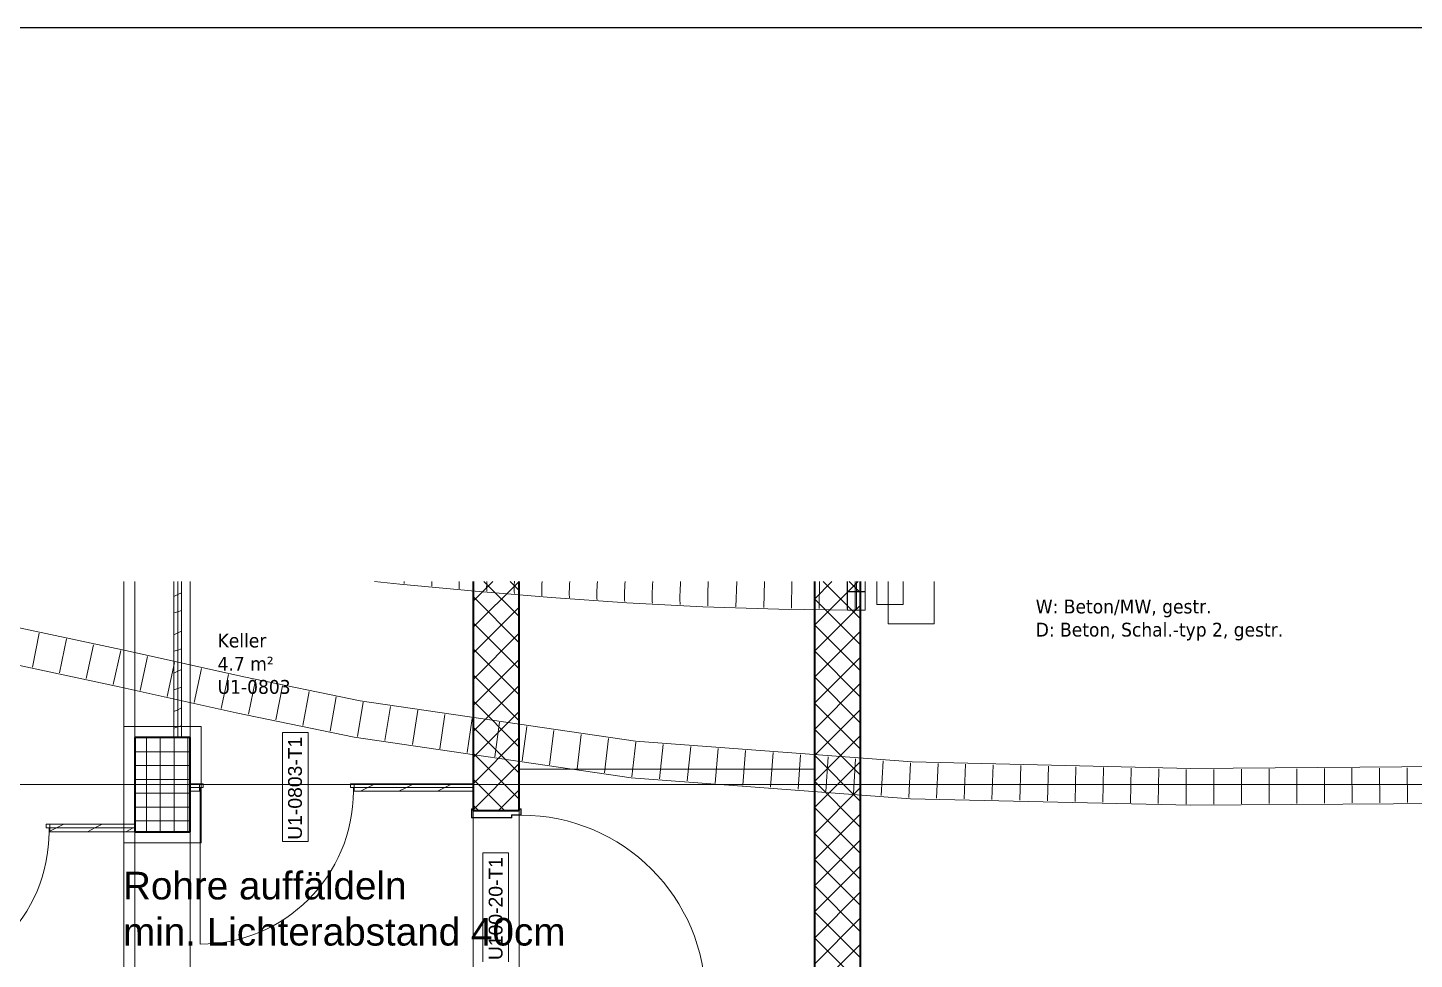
# Model space of a CAD drawing. Extents: x -932 to 937, y -179 to 471.
# Drawn here: x 9.3 to 159.7, y 364.5 to 465.5 of the extents above; entities that cross this region are included whole.
import ezdxf
from ezdxf.lldxf.tags import DXFTag

# ---------------------------------------------------------------- set-up
doc = ezdxf.new("R2010")
doc.units = 0
doc.layers.get('0').update_dxf_attribs({"lineweight": 13})
for name, color, linetype, lineweight in [('A-AREA-____-IDEN', 7, 'Continuous', 5), ('A-DOOR-____-IDEN', 7, 'Continuous', 5), ('A-DOOR-____-OTLN', 7, 'Continuous', 9), ('A-DOOR-FRAM-MCUT', 7, 'Continuous', 9), ('A-DOOR-OPNG-OTLN', 7, 'Continuous', 9), ('A-FLOR-____-OTLN', 7, 'Continuous', 9), ('A-FLOR-____-OVHD', 7, 'Strichpunkt - Fein', 9), ('A-WALL-____-MCUT', 7, 'Continuous', 35), ('A-WALL-____-PATT', 7, 'Continuous', 35), ('A-WALL-FNSH-MCUT', 7, 'Continuous', 35), ('S-COLS-____-MCUT', 7, 'Continuous', 35), ('S-COLS-____-OTLN', 7, 'Continuous', 9), ('S-GRID-____-OTLN', 7, 'Continuous', 5)]:
    doc.layers.add(name, color=color, linetype=linetype, lineweight=lineweight)
doc.layers.add('EL01_WAN_Röhre Boden', color=7, linetype='Continuous', lineweight=13, true_color=0xff6666)
doc.layers.add('EL01_WAN_Röhre Boden Typ', color=1, linetype='Continuous', lineweight=13, true_color=0xff0000)
doc.styles.get("Standard").update_dxf_attribs({"font": 'arial.ttf'})
tags = doc.linetypes.add('_Rasterlinie_', pattern=[0.375, 0.2, -0.05, 0.075, -0.05]).pattern_tags.tags
tags[10:11] = [DXFTag(74, 4), DXFTag(75, 0), DXFTag(340, '0'), DXFTag(46, 1.0), DXFTag(50, 0.0), DXFTag(44, 0.0), DXFTag(45, 0.0)]
tags[8:9] = [DXFTag(74, 4), DXFTag(75, 0), DXFTag(340, '0'), DXFTag(46, 1.0), DXFTag(50, 0.0), DXFTag(44, 0.0), DXFTag(45, 0.0)]
tags[6:7] = [DXFTag(74, 4), DXFTag(75, 0), DXFTag(340, '0'), DXFTag(46, 1.0), DXFTag(50, 0.0), DXFTag(44, 0.0), DXFTag(45, 0.0)]
tags[4:5] = [DXFTag(74, 4), DXFTag(75, 0), DXFTag(340, '0'), DXFTag(46, 1.0), DXFTag(50, 0.0), DXFTag(44, 0.0), DXFTag(45, 0.0)]
tags = doc.linetypes.add('ACAD_ISO03W100', pattern=[30, 12, -18]).pattern_tags.tags
tags[6:7] = [DXFTag(74, 4), DXFTag(75, 0), DXFTag(340, '0'), DXFTag(46, 0.0), DXFTag(50, 0.0), DXFTag(44, 0.0), DXFTag(45, 0.0)]
tags[4:5] = [DXFTag(74, 4), DXFTag(75, 0), DXFTag(340, '0'), DXFTag(46, 0.0), DXFTag(50, 0.0), DXFTag(44, 0.0), DXFTag(45, 0.0)]
tags = doc.linetypes.add('Grundrissdarstellung Sturz', pattern=[0.25, 0.15, -0.05, 0, -0.05]).pattern_tags.tags
tags[10:11] = [DXFTag(74, 4), DXFTag(75, 0), DXFTag(340, '0'), DXFTag(46, 1.0), DXFTag(50, 0.0), DXFTag(44, 0.0), DXFTag(45, 0.0)]
tags[8:9] = [DXFTag(74, 4), DXFTag(75, 0), DXFTag(340, '0'), DXFTag(46, 1.0), DXFTag(50, 0.0), DXFTag(44, 0.0), DXFTag(45, 0.0)]
tags[6:7] = [DXFTag(74, 4), DXFTag(75, 0), DXFTag(340, '0'), DXFTag(46, 1.0), DXFTag(50, 0.0), DXFTag(44, 0.0), DXFTag(45, 0.0)]
tags[4:5] = [DXFTag(74, 4), DXFTag(75, 0), DXFTag(340, '0'), DXFTag(46, 1.0), DXFTag(50, 0.0), DXFTag(44, 0.0), DXFTag(45, 0.0)]
tags = doc.linetypes.add('Strichpunkt - Fein', pattern=[0.2, 0.1, -0.05, 0, -0.05]).pattern_tags.tags
tags[10:11] = [DXFTag(74, 4), DXFTag(75, 0), DXFTag(340, '0'), DXFTag(46, 1.0), DXFTag(50, 0.0), DXFTag(44, 0.0), DXFTag(45, 0.0)]
tags[8:9] = [DXFTag(74, 4), DXFTag(75, 0), DXFTag(340, '0'), DXFTag(46, 1.0), DXFTag(50, 0.0), DXFTag(44, 0.0), DXFTag(45, 0.0)]
tags[6:7] = [DXFTag(74, 4), DXFTag(75, 0), DXFTag(340, '0'), DXFTag(46, 1.0), DXFTag(50, 0.0), DXFTag(44, 0.0), DXFTag(45, 0.0)]
tags[4:5] = [DXFTag(74, 4), DXFTag(75, 0), DXFTag(340, '0'), DXFTag(46, 1.0), DXFTag(50, 0.0), DXFTag(44, 0.0), DXFTag(45, 0.0)]
tags = doc.linetypes.add('STRICHPUNKT2', pattern=[12.7, 6.35, -3.175, 0, -3.175]).pattern_tags.tags
tags[10:11] = [DXFTag(74, 4), DXFTag(75, 0), DXFTag(340, '0'), DXFTag(46, 0.0), DXFTag(50, 0.0), DXFTag(44, 0.0), DXFTag(45, 0.0)]
tags[8:9] = [DXFTag(74, 4), DXFTag(75, 0), DXFTag(340, '0'), DXFTag(46, 0.0), DXFTag(50, 0.0), DXFTag(44, 0.0), DXFTag(45, 0.0)]
tags[6:7] = [DXFTag(74, 4), DXFTag(75, 0), DXFTag(340, '0'), DXFTag(46, 0.0), DXFTag(50, 0.0), DXFTag(44, 0.0), DXFTag(45, 0.0)]
tags[4:5] = [DXFTag(74, 4), DXFTag(75, 0), DXFTag(340, '0'), DXFTag(46, 0.0), DXFTag(50, 0.0), DXFTag(44, 0.0), DXFTag(45, 0.0)]

# ---------------------------------------------------------------- blocks, each defined once
blk = doc.blocks.new('Referenz-A0UJ2H83XE', base_point=(-932.31, -115.76))
at = {"layer": 'A-DOOR-____-IDEN', "color": 0, "linetype": 'Continuous', "ltscale": 0.13}
for p, q in [((36.97, 377.26), (36.97, 389.1)), ((36.97, 389.1), (39.75, 389.1)), ((39.75, 389.1), (39.75, 377.26)), ((39.75, 377.26), (36.97, 377.26)), ((58.72, 364.21), (58.72, 376.05)), ((58.72, 376.05), (61.5, 376.05)), ((61.5, 376.05), (61.5, 364.21))]:
    blk.add_line(p, q, dxfattribs=at)
at = {"layer": 'A-DOOR-____-OTLN', "color": 0, "linetype": 'Grundrissdarstellung Sturz', "ltscale": 0.13}
for p, q in [((57.66, 380.63), (57.66, 359.63)), ((62.66, 380.63), (62.66, 359.63))]:
    blk.add_line(p, q, dxfattribs=at)
at = {"layer": 'A-DOOR-FRAM-MCUT', "color": 0, "linetype": 'Continuous', "ltscale": 0.13}
for p, q in [((28.36, 383.54), (27.96, 383.54)), ((28.36, 383.14), (28.36, 383.54)), ((44.76, 383.54), (44.36, 383.54)), ((44.36, 383.54), (44.36, 383.14)), ((27.96, 382.74), (28.06, 382.74)), ((28.06, 382.74), (28.06, 383.14)), ((28.06, 383.14), (28.36, 383.14)), ((44.36, 383.14), (44.66, 383.14)), ((44.66, 383.14), (44.66, 382.74)), ((44.66, 382.74), (44.76, 382.74)), ((57.66, 380.83), (57.46, 380.83)), ((57.46, 380.83), (57.46, 379.83)), ((57.5, 379.87), (57.5, 380.79)), ((57.5, 380.79), (57.66, 380.79)), ((62.86, 380.83), (62.66, 380.83)), ((62.66, 380.79), (62.82, 380.79)), ((62.82, 380.79), (62.82, 380.17)), ((62.86, 380.13), (62.86, 380.83)), ((11.76, 379.14), (11.36, 379.14)), ((11.36, 379.14), (11.36, 378.74)), ((57.46, 379.83), (61.86, 379.83)), ((61.82, 379.87), (57.5, 379.87)), ((62.82, 380.17), (61.82, 380.17)), ((61.82, 380.17), (61.82, 379.87)), ((61.86, 379.83), (61.86, 380.13)), ((61.86, 380.13), (62.86, 380.13)), ((11.36, 378.74), (11.66, 378.74)), ((11.66, 378.74), (11.66, 378.34)), ((11.66, 378.34), (11.76, 378.34))]:
    blk.add_line(p, q, dxfattribs=at)
at = {"layer": 'A-DOOR-OPNG-OTLN', "color": 0, "linetype": 'Continuous', "ltscale": 0.13}
blk.add_line((28.06, 382.74), (28.06, 366.14), dxfattribs=at)
for centre, major_axis in [((28.06, 382.74), (0, -16.6)), ((62.86, 360.13), (20, 0)), ((-4.94, 378.34), (0, -16.6))]:
    blk.add_ellipse(centre, major_axis=major_axis, ratio=1, start_param=0, end_param=1.570796, dxfattribs=at)
at = {"layer": 'A-FLOR-____-OTLN', "color": 0, "linetype": 'Continuous', "ltscale": 0.13}
for p, q in [((62.66, 385.13), (94.66, 385.13)), ((57.66, 379.87), (57.66, 380.63)), ((62.66, 380.17), (62.66, 380.63)), ((57.66, 360.43), (57.66, 379.84)), ((62.66, 360.13), (62.66, 380.13))]:
    blk.add_line(p, q, dxfattribs=at)
at = {"layer": 'A-FLOR-____-OVHD', "color": 0, "linetype": 'Strichpunkt - Fein', "ltscale": 0.13}
for p, q in [((19.76, 405.49), (19.76, 264.94)), ((20.96, 405.49), (20.96, 388.14)), ((28.16, 389.74), (19.76, 389.74)), ((19.76, 389.74), (19.76, 377.14)), ((28.16, 377.14), (28.16, 389.74)), ((20.96, 378.74), (20.96, 326.54)), ((19.76, 377.14), (28.16, 377.14))]:
    blk.add_line(p, q, dxfattribs=at)
at = {"layer": 'A-WALL-____-MCUT', "color": 0, "linetype": 'Continuous', "lineweight": 9, "ltscale": 0.13}
for p, q in [((25.61, 388.54), (25.61, 405.49)), ((26.96, 383.14), (27.96, 383.14)), ((44.76, 383.14), (57.66, 383.14)), ((11.76, 378.74), (20.96, 378.74))]:
    blk.add_line(p, q, dxfattribs=at)
at = {"layer": 'A-WALL-____-MCUT', "color": 0, "linetype": 'Continuous', "ltscale": 0.35}
for p, q in [((57.66, 405.49), (57.66, 380.63)), ((62.66, 380.63), (62.66, 405.49)), ((94.66, 405.49), (94.66, 297.94)), ((99.66, 335.34), (99.66, 405.49)), ((57.66, 380.63), (62.66, 380.63))]:
    blk.add_line(p, q, dxfattribs=at)
at = {"layer": 'A-WALL-____-PATT', "color": 0, "linetype": 'Continuous', "lineweight": 9, "ltscale": 0.13}
for p, q in [((57.66, 403.34), (59.8, 405.49)), ((57.66, 400.52), (62.63, 405.49)), ((62.66, 401.66), (58.83, 405.49)), ((62.66, 404.49), (61.66, 405.49)), ((94.66, 403.57), (96.57, 405.49)), ((94.66, 400.75), (99.4, 405.49)), ((99.66, 401.43), (95.6, 405.49)), ((99.66, 404.26), (98.43, 405.49)), ((25.61, 404.06), (25.21, 403.86)), ((26.01, 404.26), (25.61, 404.06)), ((62.66, 398.83), (57.66, 403.83)), ((99.66, 398.6), (94.66, 403.6)), ((25.61, 402.19), (25.21, 402.06)), ((26.01, 402.33), (25.61, 402.19)), ((57.66, 397.69), (62.66, 402.69)), ((94.66, 397.92), (99.66, 402.92)), ((26.01, 400.09), (25.61, 399.89)), ((62.66, 396), (57.66, 401)), ((99.66, 395.77), (94.66, 400.77)), ((94.66, 395.09), (99.66, 400.09)), ((25.61, 399.89), (25.21, 399.69)), ((57.66, 394.86), (62.66, 399.86)), ((25.61, 398.03), (25.21, 397.9)), ((26.01, 398.16), (25.61, 398.03)), ((62.66, 393.17), (57.66, 398.17)), ((57.66, 392.03), (62.66, 397.03)), ((99.66, 392.94), (94.66, 397.94)), ((94.66, 392.26), (99.66, 397.26)), ((25.61, 395.73), (25.21, 395.53)), ((26.01, 395.93), (25.61, 395.73)), ((26.01, 394), (25.61, 393.86)), ((62.66, 390.35), (57.66, 395.35)), ((57.66, 389.2), (62.66, 394.2)), ((99.66, 390.12), (94.66, 395.12)), ((94.66, 389.43), (99.66, 394.43)), ((25.61, 393.86), (25.21, 393.73)), ((62.66, 387.52), (57.66, 392.52)), ((25.61, 391.56), (25.21, 391.36)), ((26.01, 391.76), (25.61, 391.56)), ((57.66, 386.37), (62.66, 391.37)), ((99.66, 387.29), (94.66, 392.29)), ((94.66, 386.6), (99.66, 391.6)), ((25.61, 389.7), (25.21, 389.57)), ((26.01, 389.83), (25.61, 389.7)), ((62.66, 384.69), (57.66, 389.69)), ((57.66, 383.54), (62.66, 388.54)), ((99.66, 384.46), (94.66, 389.46)), ((94.66, 383.78), (99.66, 388.78)), ((62.66, 381.86), (57.66, 386.86)), ((99.66, 381.63), (94.66, 386.63)), ((57.66, 380.72), (62.66, 385.72)), ((94.66, 380.95), (99.66, 385.95)), ((47.04, 383.54), (46.24, 383.14)), ((51.21, 383.54), (50.41, 383.14)), ((55.37, 383.54), (54.57, 383.14)), ((61.05, 380.63), (57.66, 384.03)), ((99.66, 378.8), (94.66, 383.8)), ((46.24, 383.14), (45.44, 382.74)), ((50.41, 383.14), (49.61, 382.74)), ((54.57, 383.14), (53.77, 382.74)), ((60.4, 380.63), (62.66, 382.89)), ((94.66, 378.12), (99.66, 383.12)), ((58.23, 380.63), (57.66, 381.2)), ((99.66, 375.97), (94.66, 380.97)), ((13.26, 379.14), (12.46, 378.74)), ((17.42, 379.14), (16.62, 378.74)), ((94.66, 375.29), (99.66, 380.29)), ((12.46, 378.74), (11.76, 378.39)), ((16.62, 378.74), (15.82, 378.34)), ((20.79, 378.74), (19.99, 378.34)), ((20.96, 378.82), (20.79, 378.74)), ((99.66, 373.14), (94.66, 378.14)), ((94.66, 372.46), (99.66, 377.46)), ((99.66, 370.32), (94.66, 375.32)), ((94.66, 369.63), (99.66, 374.63)), ((99.66, 367.49), (94.66, 372.49)), ((94.66, 366.8), (99.66, 371.8)), ((99.66, 364.66), (94.66, 369.66)), ((94.66, 363.98), (99.66, 368.98)), ((99.66, 361.83), (94.66, 366.83)), ((94.66, 361.15), (99.66, 366.15))]:
    blk.add_line(p, q, dxfattribs=at)
at = {"layer": 'A-WALL-FNSH-MCUT', "color": 0, "linetype": 'Continuous', "lineweight": 9, "ltscale": 0.13}
for p, q in [((25.21, 405.49), (25.21, 388.54)), ((26.01, 388.54), (26.01, 405.49)), ((25.21, 388.54), (26.01, 388.54)), ((27.96, 383.54), (26.96, 383.54)), ((26.96, 383.54), (26.96, 382.74)), ((27.96, 382.74), (27.96, 383.54)), ((57.66, 383.54), (44.76, 383.54)), ((44.76, 383.54), (44.76, 382.74)), ((26.96, 382.74), (27.96, 382.74)), ((44.76, 382.74), (57.66, 382.74)), ((20.96, 379.14), (11.76, 379.14)), ((11.76, 379.14), (11.76, 378.34)), ((20.96, 378.34), (20.96, 379.14)), ((11.76, 378.34), (20.96, 378.34))]:
    blk.add_line(p, q, dxfattribs=at)
at = {"layer": 'S-COLS-____-MCUT', "color": 0, "linetype": 'Continuous', "ltscale": 0.35}
for p, q in [((26.96, 388.54), (20.96, 388.54)), ((20.96, 388.54), (20.96, 378.34)), ((26.96, 378.34), (26.96, 388.54)), ((20.96, 378.34), (26.96, 378.34))]:
    blk.add_line(p, q, dxfattribs=at)
at = {"layer": 'S-COLS-____-OTLN', "color": 0, "linetype": 'Continuous', "ltscale": 0.13}
for p, q in [((20.96, 388.51), (26.96, 388.51)), ((22.22, 378.34), (22.22, 388.54)), ((23.72, 378.34), (23.72, 388.54)), ((25.22, 378.34), (25.22, 388.54)), ((26.72, 378.34), (26.72, 388.54)), ((20.96, 387.01), (26.96, 387.01)), ((20.96, 385.51), (26.96, 385.51)), ((20.96, 384.01), (26.96, 384.01)), ((20.96, 382.51), (26.96, 382.51)), ((20.96, 381.01), (26.96, 381.01)), ((20.96, 379.51), (26.96, 379.51))]:
    blk.add_line(p, q, dxfattribs=at)
at = {"layer": 'S-GRID-____-OTLN', "color": 0, "linetype": '_Rasterlinie_', "ltscale": 0.13}
for p, q in [((26.96, 226.94), (26.96, 405.49)), ((-930.58, 383.44), (290.25, 383.44))]:
    blk.add_line(p, q, dxfattribs=at)
at = {"layer": 'A-AREA-____-IDEN', "color": 0, "linetype": 'Continuous', "ltscale": 0.13, "char_height": 1.5, "attachment_point": 1}
for s, insert in [('{\\W0.9;\\fVerdana;W: Beton/MW, gestr.}', (118.67, 403.51)), ('{\\W0.9;\\fVerdana;D: Beton, Schal.-typ 2, gestr.}', (118.67, 401)), ('{\\W0.9;\\fVerdana;Keller}', (29.94, 399.82)), ('{\\W0.9;\\fVerdana;4.7 m²}', (29.94, 397.3)), ('{\\W0.9;\\fVerdana;U1-0803}', (29.94, 394.79))]:
    blk.add_mtext(s, dxfattribs=dict(at, insert=insert))
at = {"layer": 'A-DOOR-____-IDEN', "color": 0, "linetype": 'Continuous', "ltscale": 0.13, "char_height": 1.5, "attachment_point": 1, "rotation": 90}
for s, insert in [('{\\fArial;U1-0803-T1}', (37.58, 377.46)), ('{\\fArial;U100-20-T1}', (59.34, 364.41))]:
    blk.add_mtext(s, dxfattribs=dict(at, insert=insert))
blk = doc.blocks.new('Flexrohr-A0UJ2H87XE', base_point=(46.97, 402.37))
at = {"color": 0, "linetype": 'ByBlock', "lineweight": -2, "ltscale": 0.13}
for p, q in [((46.97, 405.49), (49.69, 405.19)), ((49.69, 405.19), (57.89, 404.41)), ((86.16, 402.73), (86.25, 405.49)), ((89.17, 402.64), (89.24, 405.49)), ((92.18, 402.57), (92.23, 405.49)), ((95.19, 402.53), (95.22, 405.49)), ((98.21, 402.5), (98.21, 405.49)), ((99.07, 405.49), (99.07, 402.37)), ((57.89, 404.41), (66.11, 403.72)), ((66.11, 403.72), (74.33, 403.16)), ((74.33, 403.16), (82.56, 402.73)), ((82.56, 402.73), (90.8, 402.46)), ((90.8, 402.46), (99.07, 402.37))]:
    blk.add_line(p, q, dxfattribs=at)
at = {"color": 0, "linetype": 'ByBlock', "lineweight": -2, "ltscale": 0.13, "extrusion": (0, 0, -1)}
for centre, major_axis, ratio, end_param in [((50.41, 407.13), (-0.2, -1.99), 0.062902, 0.589416), ((53.39, 406.85), (-0.19, -1.99), 0.06855, 0.810818), ((56.37, 406.56), (-0.18, -1.99), 0.074194, 0.992803), ((59.35, 406.29), (-0.17, -1.99), 0.0778, 1.146858), ((62.33, 406.05), (-0.16, -1.99), 0.078684, 1.280158), ((65.31, 405.8), (-0.15, -1.99), 0.079567, 1.408349), ((68.29, 405.58), (-0.14, -1.99), 0.078201, 1.519312), ((71.27, 405.37), (-0.13, -2), 0.075783, 1.622774), ((74.26, 405.17), (-0.12, -2), 0.073361, 1.726742), ((77.25, 405.01), (-0.11, -2), 0.067831, 1.808326)]:
    blk.add_ellipse(centre, major_axis=major_axis, ratio=ratio, start_param=0.348166, end_param=end_param, dxfattribs=at)
at = {"color": 0, "linetype": 'ByBlock', "lineweight": -2, "ltscale": 0.13}
for centre, major_axis, ratio, start_param in [((80.24, 404.85), (0.1, 2), 0.062085, 1.251821), ((83.23, 404.71), (0.08, 2), 0.055687, 1.174239)]:
    blk.add_ellipse(centre, major_axis=major_axis, ratio=ratio, start_param=start_param, end_param=2.793427, dxfattribs=at)
blk = doc.blocks.new('Bodendose (multi) UP-A0UJ2H9HXE', base_point=(101.45, 402.99))
at = {"color": 0, "linetype": 'ByBlock', "lineweight": -2, "ltscale": 0.13}
for p, q in [((101.45, 402.99), (101.45, 405.49)), ((104.29, 405.49), (104.29, 402.99)), ((104.29, 402.99), (101.45, 402.99))]:
    blk.add_line(p, q, dxfattribs=at)
blk = doc.blocks.new('Bauteilbeschriftung-A0UJ2H9JXE', base_point=(19.68, 365.99))
at = {"color": 0, "lineweight": -2, "char_height": 3, "attachment_point": 1}
for s, insert in [('{\\fArial;Rohre auffäldeln}', (19.68, 373.99)), ('{\\fArial;min. Lichterabstand 40cm}', (19.68, 368.99))]:
    blk.add_mtext(s, dxfattribs=dict(at, insert=insert))
blk = doc.blocks.new('Polylinie-A0UJ2H9TXE', base_point=(102.67, 400.87))
at = {"color": 0, "linetype": 'ByBlock', "lineweight": -2, "ltscale": 0.13}
for p, q in [((102.67, 400.87), (102.67, 405.49)), ((107.67, 405.49), (107.67, 400.87)), ((107.67, 400.87), (102.67, 400.87))]:
    blk.add_line(p, q, dxfattribs=at)
blk = doc.blocks.new('Flexrohr-A0UJ2HDJXE', base_point=(-31.37, 381.2))
at = {"color": 0, "linetype": 'ByBlock', "lineweight": -2, "ltscale": 0.13}
for p, q in [((7.39, 400.68), (20.12, 397.96)), ((9.86, 396.19), (10.6, 399.87)), ((12.78, 395.56), (13.54, 399.24)), ((15.7, 394.94), (16.48, 398.61)), ((18.63, 394.31), (19.43, 397.98)), ((20.12, 397.96), (32.8, 395.14)), ((21.55, 393.66), (22.35, 397.34)), ((6.62, 396.76), (19.27, 394.05)), ((24.48, 393.01), (25.28, 396.69)), ((27.41, 392.36), (28.2, 396.04)), ((19.27, 394.05), (31.96, 391.23)), ((30.34, 391.71), (31.13, 395.39)), ((32.8, 395.14), (45.41, 392.53)), ((33.28, 391.08), (34.05, 394.76)), ((36.24, 390.47), (36.97, 394.16)), ((39.2, 389.86), (39.88, 393.55)), ((42.15, 389.25), (42.8, 392.95)), ((45.41, 392.53), (75.25, 388.15)), ((31.96, 391.23), (44.76, 388.59)), ((45.11, 388.66), (45.72, 392.37)), ((48.09, 388.22), (48.68, 391.93)), ((51.07, 387.78), (51.64, 391.5)), ((54.04, 387.34), (54.59, 391.06)), ((57.02, 386.91), (57.55, 390.63)), ((60, 386.47), (60.51, 390.2)), ((62.97, 386.03), (63.46, 389.76)), ((44.76, 388.59), (74.81, 384.17)), ((65.95, 385.6), (66.42, 389.33)), ((68.93, 385.16), (69.38, 388.89)), ((71.9, 384.72), (72.34, 388.46)), ((74.88, 384.29), (75.29, 388.03)), ((75.25, 388.15), (105.27, 385.9)), ((77.88, 384.06), (78.27, 387.8)), ((80.88, 383.84), (81.25, 387.58)), ((83.89, 383.61), (84.23, 387.36)), ((86.89, 383.39), (87.21, 387.13)), ((89.89, 383.16), (90.19, 386.91)), ((92.89, 382.94), (93.17, 386.69)), ((95.9, 382.71), (96.15, 386.47)), ((98.9, 382.49), (99.13, 386.24)), ((101.9, 382.27), (102.11, 386.02)), ((104.9, 382.04), (105.09, 385.8)), ((105.27, 385.9), (135.48, 385.2)), ((107.91, 381.96), (108.08, 385.72)), ((110.91, 381.89), (111.07, 385.65)), ((113.92, 381.82), (114.06, 385.58)), ((116.93, 381.75), (117.05, 385.51)), ((119.93, 381.68), (120.04, 385.44)), ((122.94, 381.61), (123.03, 385.37)), ((125.95, 381.54), (126.02, 385.3)), ((128.95, 381.47), (129.02, 385.23)), ((131.96, 381.4), (132.01, 385.16)), ((134.97, 381.33), (135, 385.09)), ((135.48, 385.2), (165.8, 385.43)), ((137.97, 381.33), (137.99, 385.09)), ((140.97, 381.36), (140.99, 385.12)), ((143.98, 381.38), (143.98, 385.14)), ((146.98, 381.4), (146.98, 385.16)), ((149.98, 381.43), (149.98, 385.19)), ((152.99, 381.45), (152.97, 385.21)), ((155.99, 381.47), (155.97, 385.23)), ((159, 381.5), (158.96, 385.26)), ((74.81, 384.17), (105.08, 381.91)), ((105.08, 381.91), (135.45, 381.2)), ((135.45, 381.2), (165.86, 381.43))]:
    blk.add_line(p, q, dxfattribs=at)
blk = doc.blocks.new('Steckverbinder-A0UJ2HFJXE', base_point=(98.27, 402.37))
at = {"color": 0, "linetype": 'ByBlock', "lineweight": -2, "ltscale": 0.13}
for p, q in [((98.27, 405.49), (98.27, 405.19)), ((98.27, 405.19), (98.27, 403.54)), ((99.22, 405.49), (99.22, 402.37)), ((100.17, 405.49), (100.17, 405.19)), ((100.17, 405.19), (100.17, 403.54)), ((98.27, 403.54), (98.27, 402.38)), ((100.17, 403.54), (100.17, 402.38)), ((98.27, 402.38), (100.17, 402.38))]:
    blk.add_line(p, q, dxfattribs=at)
at = {"color": 0, "linetype": 'STRICHPUNKT2', "lineweight": 25, "ltscale": 0.25}
blk.add_line((98.27, 404.37), (100.17, 404.37), dxfattribs=at)

msp = doc.modelspace()

# ---------------------------------------------------------------- linework, layer by layer
at = {"color": 0, "linetype": 'ByBlock', "lineweight": -2, "ltscale": 0.13}
msp.add_line((607.58, 465.53), (-932.42, 465.53), dxfattribs=at)

# ---------------------------------------------------------------- block references
at = {"color": 9, "lineweight": 25, "ltscale": 0.25, "true_color": 0xc0c0c0}
msp.add_blockref('Referenz-A0UJ2H83XE', (-932.31, -115.76), dxfattribs=at)
at = {"layer": 'EL01_WAN_Röhre Boden', "color": 1, "linetype": 'ACAD_ISO03W100', "ltscale": 1.3, "true_color": 0xff0000}
msp.add_blockref('Flexrohr-A0UJ2HDJXE', (-31.37, 381.2), dxfattribs=at)
at = {"layer": 'EL01_WAN_Röhre Boden', "color": 94, "linetype": 'ACAD_ISO03W100', "ltscale": 1.3, "true_color": 0x009900}
for name, p in [('Flexrohr-A0UJ2H87XE', (46.97, 402.37)), ('Steckverbinder-A0UJ2HFJXE', (98.27, 402.37))]:
    msp.add_blockref(name, p, dxfattribs=at)
at = {"layer": 'EL01_WAN_Röhre Boden', "color": 94, "linetype": 'ACAD_ISO03W100', "ltscale": 0.13, "true_color": 0x009900}
for name, p in [('Bodendose (multi) UP-A0UJ2H9HXE', (101.45, 402.99)), ('Polylinie-A0UJ2H9TXE', (102.67, 400.87))]:
    msp.add_blockref(name, p, dxfattribs=at)
at = {"layer": 'EL01_WAN_Röhre Boden Typ', "color": 1, "linetype": 'Continuous', "ltscale": 1.3, "true_color": 0xff0000}
msp.add_blockref('Bauteilbeschriftung-A0UJ2H9JXE', (19.68, 365.99), dxfattribs=at)

doc.saveas('drawing.dxf')
